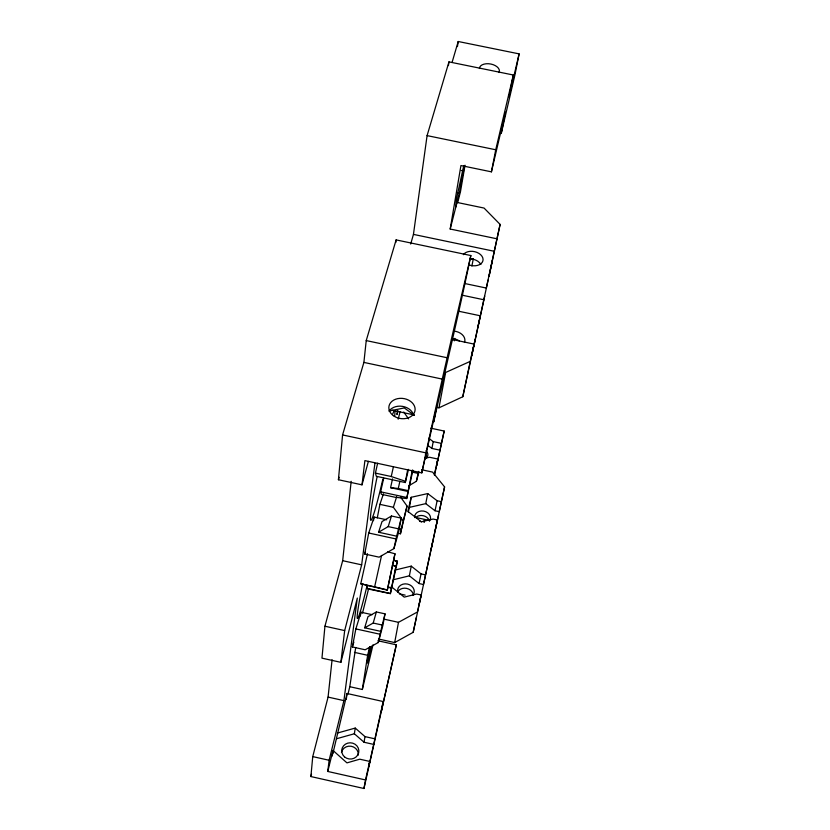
<?xml version="1.0" encoding="UTF-8"?>
<svg xmlns="http://www.w3.org/2000/svg" width="830" height="830" viewBox="0 0 830 830"><rect width="100%" height="100%" fill="white"/><g stroke="black" fill="none" stroke-linecap="round" stroke-linejoin="round"><path stroke-width="1.25" d="M377.878 640.75L396.315 644.817L363.955 788.5L310.887 776.558L312.744 756.597L328.078 697.096L332.073 659.736M338.422 479.74L342.572 434.93L363.893 362.409L366.227 340.58L396.118 239.901L470.838 255.536C459.447 311.229 445.959 366.466 433.717 421.982L436.082 409.273L421.806 472.882L364.899 460.608L362.005 484.845L338.422 479.74L339.138 477.281M351.173 481.327L342.676 560.696L324.935 626.225L321.967 658.149L340.881 662.34L357.315 598.057L343.911 700.624L329.116 760.27L327.777 771.454L365.522 779.951L363.955 788.5M463.648 166.042L456.376 199.418L455.67 207.251L459.322 193.037L464.198 166.125M340.881 662.34L344.678 630.582L361.652 564.846L374.911 463.306M332.291 756.005L332.975 750.445L346.95 762.874L359.774 759.191L369.703 761.421L368.686 766.899L383.201 701.537L347.065 693.496L332.892 753.536M395.806 242.443L396.118 239.901M346.276 699.337L347.065 693.496M347.957 694.15L349.793 686.701L355.697 647.483M410.694 244.041L413.444 234.392L427.087 135.612L448.968 61.887L513.334 75.011L508.998 96.975L519.113 53.877L458.212 41.5L452.143 62.157M397.508 410.757L396.948 414.554L398.047 410.902M448.428 65.58L448.968 61.887M457.444 46.573L458.212 41.5M373.749 744.417L364.038 742.238L354.358 733.762L355.23 728.076L337.271 733.087M349.793 686.701L362.337 689.491L367.638 655.285L369.713 646.705M450.192 229.038L457.019 202.437L484.056 208.06L500.106 224.401L496.963 238.801L450.192 229.038L460.94 165.544L491.422 171.841L505.418 112.237L501.227 133.506L514.911 75.001L519.113 53.877M364.038 742.238L364.993 736.615L355.23 728.076M465.039 165.243L460.474 191.689L457.735 202.385M409.418 507.369L411.192 497.295L427.72 493.57L437.12 500.739L441.384 501.662L439.267 511.674L435.045 510.761L425.759 503.644L409.418 507.369L408.308 512.037M421.806 472.882C436.912 400.174 454.031 327.881 470.838 255.536M383.201 701.537L381.458 710.781L396.315 644.817M378.49 639.007L394.675 642.576L398.493 622.324L417.459 611.959L421.142 595.017L416.619 594.021L404.21 597.123L391.2 586.613M436.445 407.291L438.956 407.821L445.627 372.473L470.247 361.372L474.013 344.087L452.506 339.532M424.929 458.274L429.587 457.268L437.856 459.042L436.518 465.817L440.045 450.182L431.922 448.439L433.208 441.612L428.571 438.167M401.222 518.128L396.657 536.17L378.584 532.238L382.028 521.562L391.48 516.011L401.222 518.128L398.608 532.248L393.928 548.599L379.113 557.158L364.692 554.015L368.707 533.005L374.133 517.069L386.697 519.798M373.448 520.68L374.133 517.069M411.192 497.295L407.852 511.363L421.308 521.79L433.094 519.051L437.41 519.995L423.476 584.507L419.057 583.542L409.387 575.823L411.244 566.133L395.111 570.044M454.342 340.829L454.809 338.37M385.027 613.858L380.731 631.36L364.681 627.812L367.991 616.669L376.364 611.949L385.027 613.858L382.848 625.54L378.273 642.534L365.169 649.786L352.366 646.954L355.852 628.912L361.019 612.229L372.141 614.677M377.287 517.879L379.901 504.35L383.46 493.819M360.293 616.016L361.019 612.229M425.759 503.644L427.72 493.57M471.886 266.077L473.339 258.587M491.422 171.841L495.738 149.763L513.334 75.011M440.045 450.182L444.175 431.05L430.718 428.166M444.175 431.05L434.453 475.476M369.941 647.504L366.808 663.243L367.576 662.672L371.363 646.85M393.928 548.599L396.657 536.17M378.273 642.534L380.731 631.36M398.618 528.918L401.118 529.467L407.042 506.041L400.61 497.118M398.172 533.285L400.444 533.783L401.824 526.967L401.118 529.467M407.042 506.041L400.444 533.783M408.744 485.83L416.37 481.307L418.538 471.419M419.057 583.542L421.038 573.904L411.244 566.133M435.045 510.761L437.12 500.739M394.675 642.576L413.174 632.325L444.59 486.899L432.586 472.104L421.578 469.728M438.956 407.821L462.787 396.75L470.247 361.372M419.14 604.52L421.142 595.017M471.419 356.361L475.071 339.864M477.81 327.425L480.269 315.774L458.731 311.24M431.278 548.64L432.741 541.71M435.314 529.924L437.41 519.995M462.787 396.75L488.113 280.001M437.078 522.101L438.603 514.87M492.418 260.278L488.995 276.452L500.106 224.401M464.893 283.549L486.307 288.052L496.963 238.801M471.71 355.811L484.71 296.144M441.384 501.662L444.59 486.899M413.174 632.325L416.473 617.095M383.688 478.225L380.648 491.827L381.333 494.286L394.956 497.232L406.7 498.54L412.354 470.06M406.7 498.54L412.904 470.288M394.966 553.786L387.309 590.14L394.966 553.786L387.61 551.774M393.638 560.167L397.435 561.453L390.37 593.658L395.962 566.008L392.32 565.209M393.721 565.832L396.097 566.351L397.28 560.966M387.05 589.85L374.641 586.831L381.582 555.457M392.528 478.869L390.577 487.687L398.286 488.486L399.884 481.255M377.64 463.223L375.419 473.11L376.312 476.296L405.279 482.552L407.665 469.811M405.279 482.552L408.505 469.375M387.309 590.14L360.749 583.78L367.462 553.693M405.154 481.172L391.241 476.524L393.441 466.636M390.37 593.658L367.856 588.937L367.026 588.335L367.576 585.845M424.244 522.101L424.815 519.611M365.522 779.951L369.703 761.421M434.36 474.584L437.856 459.042M423.964 522.07L424.524 519.59M362.337 689.491L373.002 644.889M327.777 771.454L332.975 750.445M362.513 613.08L368.468 589.238M310.887 776.558L311.52 774.068M398.172 419.181L400.081 411.794M362.005 484.845L368.385 461.366M416.37 481.307L418.974 472M364.681 627.812L373.199 623.05L376.364 611.949M352.366 646.954L353.86 642.078M378.584 532.238L388.212 526.594L391.48 516.011M402.934 520.472L393.368 507.275L396.657 496.682M364.692 554.015L365.48 551.66M336.544 738.752L354.358 733.762M393.441 579.724L409.387 575.823M389.187 410.995L404.293 407.935L414.17 415.218M395.132 561.059L397.435 561.453M427.087 135.612L495.738 149.763M461.314 170.472L463.711 170.97M456.936 192.539L459.322 193.037M413.444 234.392L494.317 251.293M470.413 258.524L472.675 258.991M462.32 295.221L483.838 299.755M451.458 339.128L453.854 339.636M366.227 340.58L446.789 357.678M363.893 362.409L442.764 379.206M392.175 410.238L414.336 414.99M433.208 441.612L441.394 443.365M342.572 434.93L425.5 452.775M411.929 472.063L417.988 473.37M375.419 473.11L391.241 476.524M398.286 488.486L407.852 490.551M390.577 487.687L407.924 491.443M380.648 491.827L406.596 497.45M379.901 504.35L393.368 507.275M429.535 520.462L415.716 517.464A7.978 6.567 11.2 0 1 423.684 515.804A7.978 6.567 11.2 0 1 429.483 521.167M419.555 521.292L421.785 521.78M388.212 526.594L398.151 528.752M368.707 533.005L395.869 538.919M421.038 573.904L425.51 574.879M342.676 560.696L361.652 564.846M387.537 586.966L391.2 587.764M387.786 587.204L391.355 587.982M360.749 583.78L374.641 586.831M399.334 593.844L405.165 595.12M367.026 588.335L390.162 593.409M383.47 619.024L398.493 622.324M373.199 623.05L382.018 624.99M355.852 628.912L379.953 634.224M324.935 626.225L344.678 630.582M354.472 652.37L367.638 655.285M328.078 697.096L343.911 700.624M364.993 736.615L374.797 738.804M312.744 756.597L329.116 760.27M427.772 445.347L431.922 448.439M403.733 412.002L408.588 418.88M479.408 68.527A10.116 5.934 10 0 1 490.904 64.045A10.116 5.934 10 0 1 499.058 72.532M452.921 338.63A10.977 8.03 10.6 0 1 459.436 341.026M454.342 331.149A11.06 8.041 10.6 0 1 464.437 342.468M463.368 254.665A10.406 7.128 10.7 0 1 477.001 252.413A10.406 7.128 10.7 0 1 482.168 262.425A10.406 7.128 10.7 0 1 468.545 264.708M470.247 258.877A10.344 7.117 10.7 0 1 480.85 264.459M392.694 414.066A55.994 3.144 -77.8 0 1 394.727 416.027M382.838 479.263A55.994 3.144 -77.8 0 1 370.792 520.296A55.994 3.144 -77.8 0 1 377.162 476.524M426.07 450.752A7.159 5.644 10.1 0 1 425.551 458.741M341.462 752.322A8.549 8.093 6.3 0 1 351.1 746.243A8.549 8.093 6.3 0 1 358.29 755.02M414.647 517.578A8.02 6.578 11.1 0 1 423.539 511.062A8.02 6.578 11.1 0 1 430.189 520.078M425.323 454.809A7.128 5.634 10.1 0 1 426.994 457.527M397.736 592.112A8.393 7.221 11.2 0 1 407.52 584.071A8.393 7.221 11.2 0 1 412.915 595.442M397.653 591.852A8.352 7.2 11.2 0 1 406.7 588.397A8.352 7.2 11.2 0 1 413.392 595.297M366.943 586.094A49.966 2.459 -77.6 0 1 357.367 618.485A49.966 2.459 -77.6 0 1 362.71 583.573M389.125 411.078A13.104 10.105 8.6 0 1 402.477 406.358A13.104 10.105 8.6 0 1 413.568 415.042M344.492 756.856A8.591 8.124 6.4 0 0 358.664 752.769A8.591 8.124 6.4 0 0 347.687 743.151A8.591 8.124 6.4 0 0 344.492 756.856M393.389 415.706A13.218 10.136 8.6 0 0 414.896 411.224A13.218 10.136 8.6 0 0 397.632 398.649A13.218 10.136 8.6 0 0 393.389 415.706"/></g></svg>
